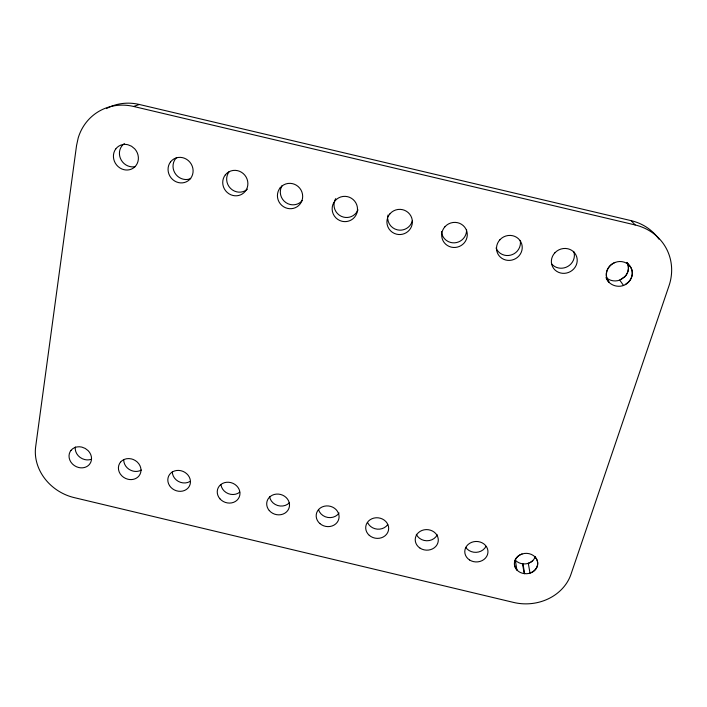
<?xml version="1.0" encoding="UTF-8"?>
<svg xmlns="http://www.w3.org/2000/svg" width="707" height="707" viewBox="0 0 707 707"><rect width="100%" height="100%" fill="white"/><g stroke="black" fill="none" stroke-linecap="round" stroke-linejoin="round"><path stroke-width="1.06" d="M229.209 171.615L228.149 173.215A12.699 12.143 53.7 0 0 236.677 191.836L238.595 192.136A12.699 12.143 53.7 0 0 247.406 189.167M282.031 185.755L281.916 185.923A12.602 12.249 51.2 0 0 290.17 204.491L292.097 204.791A12.602 12.249 51.2 0 0 300.996 201.84L302.331 200.461M532.848 560.669C528.12 565.185 519.795 564.99 515.368 560.2L516.87 569.948C521.377 574.809 529.843 575.003 534.66 570.434A11.657 10.207 -2.3 0 0 535.305 557.178C532.062 553.687 526.591 552.414 522.084 554.032A11.657 10.207 -2.3 0 0 517.559 556.727L516.428 558A11.657 10.207 -2.3 0 0 516.994 569.975M621.524 279.177L624.723 276.72A12.956 11.984 -27.5 0 0 626.932 262.43M625.235 284.523L628.505 282.022A13.203 12.196 -27 0 0 629.69 265.885L627.144 262.544M631.174 220.664L635.151 224.95A52.857 48.818 -27.1 0 1 669.016 285.761L570.982 574.287A46.618 40.82 -2.3 0 1 513.618 602.435L74.155 497.604A46.468 40.644 30.3 0 1 35.668 446.718L76.542 145.58L78.212 137.892A52.689 48.562 54.7 0 1 133.614 106.465L139.323 104.477L631.174 220.664A51.841 47.961 -27.5 0 1 658.915 239.134M608.966 281.987A13.203 12.196 -27 0 1 608.745 267.449L610.053 265.876A13.203 12.196 -27 0 1 615.196 262.456C620.145 260.37 626.429 261.793 629.84 265.92A13.203 12.196 -27 0 1 628.647 282.058C622.116 289.331 609.178 286.812 605.987 277.542M133.614 106.465L635.151 224.95M615.196 262.456L615.055 262.421A13.203 12.196 -27 0 0 609.911 265.841L608.603 267.414A13.203 12.196 -27 0 0 608.824 281.952M619.818 280.069C615.541 281.686 610.274 281.068 606.73 278.01M623.503 285.425L619.686 280.034L624.855 276.755A12.956 11.984 -27.5 0 0 627.074 262.465M522.084 554.032L521.96 553.996A11.657 10.207 -2.3 0 0 516.87 569.948M522.986 563.877L524.621 573.677M522.561 563.815L524.187 573.616M106.457 108.595A51.682 47.714 55.2 0 1 109.002 107.314M109.868 106.925A51.682 47.714 55.2 0 1 139.323 104.477M573.686 251.365A12.832 12.081 -27 0 1 570.903 263.994L569.427 265.346A12.832 12.081 -27 0 1 560.077 268.192L558.141 267.891A12.832 12.081 -27 0 1 551.69 263.95M520.219 240.433A12.717 12.178 -25.9 0 1 517.126 251.268L515.677 252.629A12.717 12.178 -25.9 0 1 506.415 255.501L504.48 255.2A12.717 12.178 -25.9 0 1 496.049 247.98M135.47 166.516A12.912 11.922 55.1 0 1 131.696 166.843L129.788 166.543A12.912 11.922 55.1 0 1 120.711 147.807L121.71 146.19A12.912 11.922 55.1 0 1 124.414 143.601M334.287 202.255A12.505 12.355 40.8 0 0 343.699 217.155L345.626 217.456A12.505 12.355 40.8 0 0 354.622 214.53L355.983 213.152A12.505 12.355 40.8 0 0 357.981 209.846M334.853 200.39A12.505 12.355 40.8 0 1 335.71 198.649M339.077 512.99A11.303 10.163 12 0 1 327.836 517.462A11.303 10.163 12 0 1 318.503 509.597M91.459 459.188A11.418 10.022 30.5 0 1 86.466 459.85L84.743 459.568A11.418 10.022 30.5 0 1 75.322 446.93M485.965 546.396A11.4 10.101 0.5 0 1 476.164 552.335A11.4 10.101 0.5 0 1 465.719 547.315M387.728 524.585A11.321 10.154 7.8 0 1 377.246 529.145A11.321 10.154 7.8 0 1 367.675 522.712M437.235 534.784A11.356 10.128 4 0 1 426.692 540.767A11.356 10.128 4 0 1 416.299 534.298M289.463 502.677A11.294 10.154 16.2 0 1 277.621 505.496A11.294 10.154 16.2 0 1 269.57 496.429M190.713 178.553A12.806 12.028 54.7 0 1 185.128 179.49L183.21 179.189A12.806 12.028 54.7 0 1 174.417 160.507L175.442 158.898A12.806 12.028 54.7 0 1 176.715 157.493M466.549 229.589A12.602 12.284 -23 0 1 463.377 238.559L461.963 239.92A12.602 12.284 -23 0 1 452.789 242.81L450.854 242.51A12.602 12.284 -23 0 1 441.486 231.534M141.373 470.022A11.365 10.066 27.5 0 1 134.869 471.383L133.137 471.101A11.365 10.066 27.5 0 1 123.752 460.098M412.34 220.717A12.505 12.373 -9.8 0 1 409.662 225.851L408.275 227.221A12.505 12.373 -9.8 0 1 399.19 230.129L397.263 229.828A12.505 12.373 -9.8 0 1 387.754 218.825M387.745 216.89A12.505 12.373 -9.8 0 1 388.046 214.963M535.181 557.143A11.657 10.207 -2.3 0 1 530.011 573.077L528.279 563.276A11.453 10.057 -2.5 0 0 535.349 556.533M189.847 481.573A11.33 10.11 24.1 0 1 178.261 481.343A11.33 10.11 24.1 0 1 172.314 471.666M239.708 492.213A11.312 10.137 20.3 0 1 228.308 493.654A11.312 10.137 20.3 0 1 220.991 484.852M115.745 148.965L114.728 150.609A13.168 12.134 54.7 0 0 124.008 169.698L125.952 169.998A13.168 12.134 54.7 0 0 134.745 166.932L136.018 165.509A13.168 12.134 54.7 0 0 134.719 148.832L131.537 146.234L127.808 144.705A13.168 12.134 54.7 0 0 115.745 148.965M170.52 161.921L169.468 163.556A13.053 12.249 54.1 0 0 178.464 182.583L180.418 182.883A13.053 12.249 54.1 0 0 189.299 179.843L190.598 178.42A13.053 12.249 54.1 0 0 184.615 158.306L182.706 157.688A13.053 12.249 54.1 0 0 170.52 161.921M225.321 174.876L224.243 176.511A12.947 12.364 52.9 0 0 232.957 195.477L234.91 195.777A12.947 12.364 52.9 0 0 243.888 192.755L245.223 191.35A12.947 12.364 52.9 0 0 239.549 171.288L237.632 170.679A12.947 12.364 52.9 0 0 225.321 174.876M71.027 450.332L70.134 451.658A11.612 10.163 30.3 0 0 78.733 467.521L80.492 467.813A11.612 10.163 30.3 0 0 88.375 465.48L89.497 464.34A11.612 10.163 30.3 0 0 88.11 450.633L85.22 448.432L81.835 447.098A11.612 10.163 30.3 0 0 71.027 450.332M280.158 187.85L279.053 189.467A12.841 12.479 50 0 0 287.484 208.379L289.446 208.68A12.841 12.479 50 0 0 298.513 205.684L299.874 204.279A12.841 12.479 50 0 0 294.51 184.288L292.601 183.679A12.841 12.479 50 0 0 280.158 187.85M120.517 462.131L119.598 463.447A11.568 10.207 27.4 0 0 127.967 479.258L129.726 479.549A11.568 10.207 27.4 0 0 137.688 477.234L138.837 476.103A11.568 10.207 27.4 0 0 133.163 459.462L131.431 458.914A11.568 10.207 27.4 0 0 120.517 462.131M335.03 200.832L333.89 202.441A12.744 12.585 38.7 0 0 342.047 221.291L344.009 221.591A12.744 12.585 38.7 0 0 353.173 218.613L354.56 217.217A12.744 12.585 38.7 0 0 349.514 197.297L347.605 196.687A12.744 12.585 38.7 0 0 335.03 200.832M389.937 213.814L388.77 215.423A12.744 12.593 -7.6 0 0 396.645 234.203L398.607 234.512A12.744 12.593 -7.6 0 0 407.859 231.551L409.282 230.155A12.744 12.593 -7.6 0 0 404.545 210.306L402.637 209.696A12.744 12.593 -7.6 0 0 389.937 213.814M444.88 226.806L443.678 228.405A12.85 12.505 -21.8 0 0 451.269 247.132L453.24 247.441A12.85 12.505 -21.8 0 0 462.59 244.498L464.039 243.111A12.85 12.505 -21.8 0 0 459.612 223.332L457.703 222.723A12.85 12.505 -21.8 0 0 444.88 226.806M499.858 239.814L498.621 241.405A12.965 12.399 -25.1 0 0 505.929 260.07L507.909 260.37A12.965 12.399 -25.1 0 0 517.347 257.454L518.823 256.075A12.965 12.399 -25.1 0 0 514.714 236.359L512.814 235.749A12.965 12.399 -25.1 0 0 499.858 239.814M554.862 252.823L553.599 254.405A13.088 12.302 -26.4 0 0 560.624 273.008L562.604 273.317A13.088 12.302 -26.4 0 0 572.14 270.419L573.651 269.049A13.088 12.302 -26.4 0 0 569.851 249.403L567.951 248.793A13.088 12.302 -26.4 0 0 554.862 252.823M319.882 523.569A11.498 10.305 12 0 0 338.812 518.956A11.498 10.305 12 0 0 324.195 506.247A11.498 10.305 12 0 0 319.882 523.569M219.93 498.797A11.506 10.278 20.2 0 0 239.302 496.897A11.506 10.278 20.2 0 0 226.593 482.28A11.506 10.278 20.2 0 0 219.93 498.797M469.528 559.953A11.595 10.243 0.7 0 0 487.901 552.83A11.595 10.243 0.7 0 0 471.684 542.322A11.595 10.243 0.7 0 0 469.528 559.953M420.091 548.172A11.551 10.278 4.1 0 0 438.26 540.996A11.551 10.278 4.1 0 0 421.938 530.471A11.551 10.278 4.1 0 0 420.091 548.172M369.284 535.34A11.515 10.296 7.9 0 0 388.364 530.763A11.515 10.296 7.9 0 0 373.906 518.09A11.515 10.296 7.9 0 0 369.284 535.34M269.279 510.56A11.498 10.296 16.2 0 0 288.783 508.695A11.498 10.296 16.2 0 0 276.26 494.113A11.498 10.296 16.2 0 0 269.279 510.56M169.539 485.638A11.533 10.252 24 0 0 189.149 486.557A11.533 10.252 24 0 0 178.73 470.411A11.533 10.252 24 0 0 169.539 485.638"/></g></svg>
